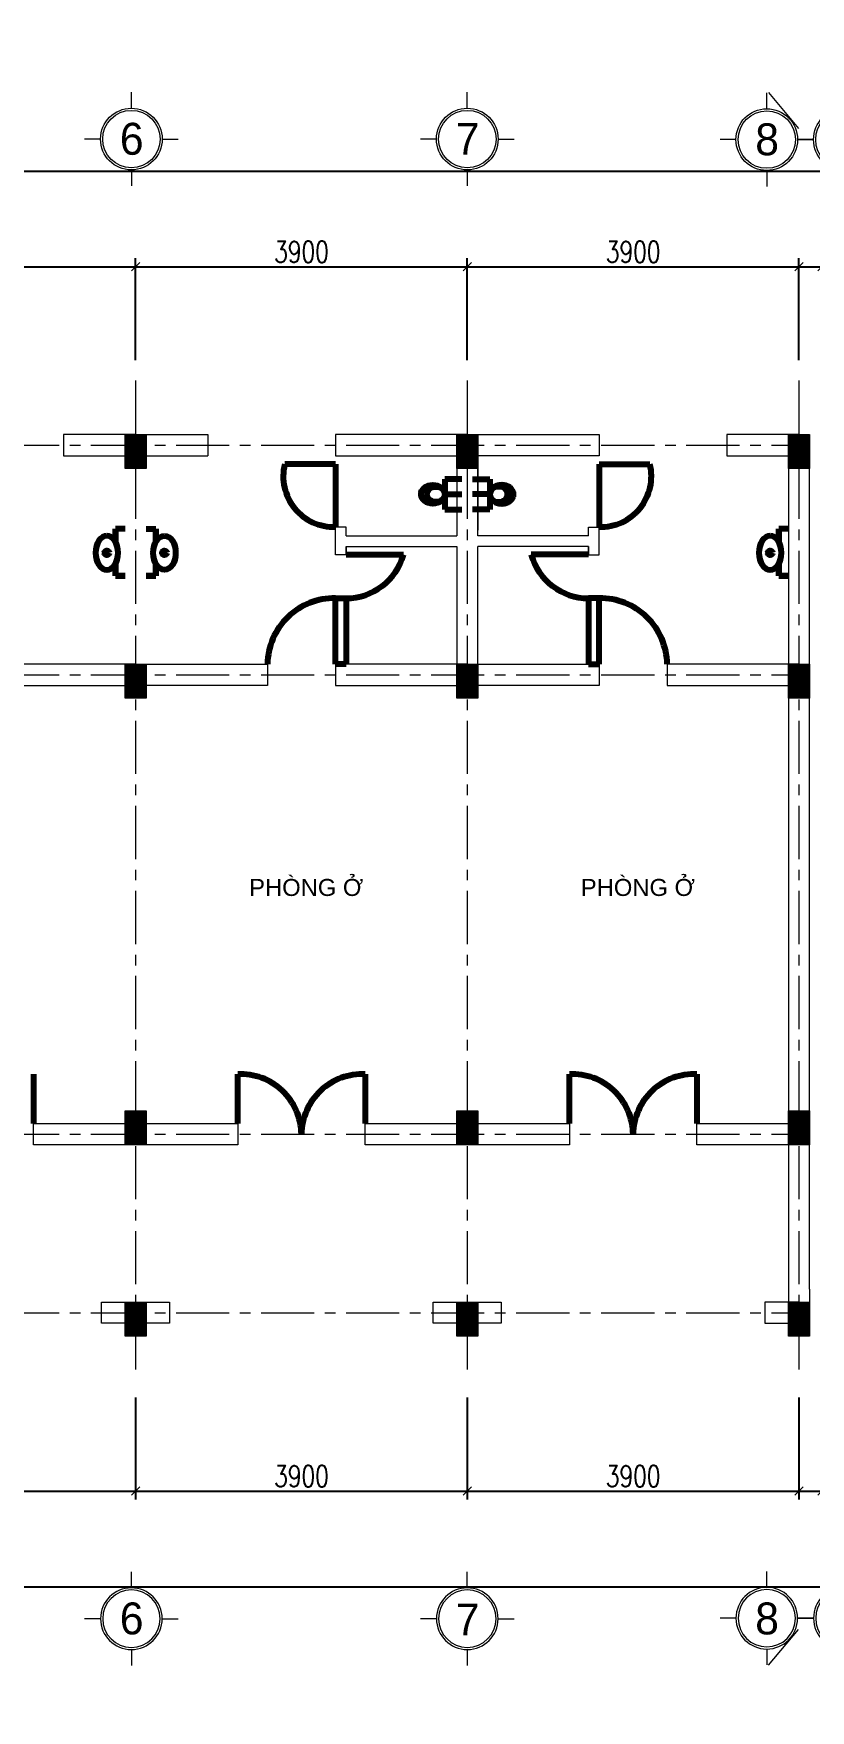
# Model space of a CAD drawing. Header units: millimetres. Extents: x 0 to 8478784, y 0 to 684185.
# Drawn here: x 4037901 to 4047037, y 247033 to 266749 of the extents above; entities that cross this region are included whole.
import ezdxf
from ezdxf.enums import TextEntityAlignment as Align

# ---------------------------------------------------------------- set-up
doc = ezdxf.new("R2010")
doc.units = ezdxf.units.MM
doc.header["$LTSCALE"] = 5000
doc.header["$MEASUREMENT"] = 0
doc.header["$PDMODE"] = 1
doc.header["$PDSIZE"] = -2
doc.linetypes.add('CENTER', pattern=[2, 1.25, -0.25, 0.25, -0.25])
doc.linetypes.add('HIDDEN', pattern=[0.375, 0.25, -0.125])
for name, color, linetype, lineweight in [('00-XM.Dim', 8, 'Continuous', 15), ('00-XMT.Axes', 22, 'CENTER', 15), ('00-XMT.Text', 4, 'Continuous', 20), ('02-XMT.Beams', 94, 'Continuous', 25), ('net thay', 7, 'Continuous', 15), ('WALL', 7, 'Continuous', 40)]:
    doc.layers.add(name, color=color, linetype=linetype, lineweight=lineweight)
doc.styles.add('S1', font='VHARIAL.TTF', dxfattribs={"height": 200})
doc.styles.add('VnAvantH', font='VHAVAN.TTF')
doc.styles.add('vnsimli 0.7', font='vnsimli.shx', dxfattribs={"width": 0.75})
doc.dimstyles.new('XMT 1-1-100', dxfattribs={"dimscale": 100, "dimtxt": 2.5, "dimasz": 1, "dimexe": 1, "dimexo": 0, "dimgap": 0.5, "dimtad": 1, "dimdec": 0, "dimzin": 0, "dimdsep": 46, "dimtxsty": 'vnsimli 0.7', "dimblk": 'ARCHTICK', "dimcen": 1.5, "dimdle": 1, "dimclrd": 8, "dimclre": 8, "dimclrt": 116, "dimadec": 0, "dimazin": 0, "dimtfac": 1, "dimtdec": 0, "dimtofl": 0, "dimtmove": 0, "dimatfit": 3, "dimfxl": 0.18, "dimtolj": 1, "dimtzin": 0, "dimarcsym": 0})

# ---------------------------------------------------------------- blocks, each defined once
blk = doc.blocks.new('_ArchTick')
at = {"color": 0, "linetype": 'ByBlock', "const_width": 0.15}
blk.add_lwpolyline([(-0.5, -0.5), (0.5, 0.5)], dxfattribs=at)
blk = doc.blocks.new('*D89')
at = {"layer": '00-XM.Dim', "color": 8, "linetype": 'Continuous', "lineweight": -2, "transparency": 16777216}
for p, q in [((4018702, 251492), (4018702, 248387)), ((4075372, 250224), (4075372, 248387)), ((4018602, 248487), (4075472, 248487))]:
    blk.add_line(p, q, dxfattribs=at)
at = {"layer": 'Defpoints', "color": 0, "linetype": 'Continuous', "lineweight": 100, "transparency": 16777216}
for p in [(4018702, 251492), (4075372, 250224), (4075372, 248487)]:
    blk.add_point(p, dxfattribs=at)
at = {"layer": '00-XM.Dim', "color": 8, "linetype": 'Continuous', "lineweight": -2, "transparency": 16777216, "xscale": 100, "yscale": 100, "zscale": 100, "rotation": 180}
blk.add_blockref('_ArchTick', (4018702, 248487), dxfattribs=at)
at = {"layer": '00-XM.Dim', "color": 8, "linetype": 'Continuous', "lineweight": -2, "transparency": 16777216, "xscale": 100, "yscale": 100, "zscale": 100}
blk.add_blockref('_ArchTick', (4075372, 248487), dxfattribs=at)
at = {"layer": '00-XM.Dim', "color": 116, "linetype": 'Continuous', "lineweight": 15, "transparency": 16777216, "insert": (4049073, 248662), "char_height": 250, "attachment_point": 5, "style": 'vnsimli 0.7'}
blk.add_mtext('\\A1;56670', dxfattribs=at)
blk = doc.blocks.new('*D78')
at = {"layer": '00-XM.Dim', "color": 8, "linetype": 'Continuous', "lineweight": -2, "transparency": 16777216}
for p, q in [((4035202, 250713), (4035202, 249512)), ((4039102, 250713), (4039102, 249512)), ((4035102, 249612), (4039202, 249612))]:
    blk.add_line(p, q, dxfattribs=at)
at = {"layer": 'Defpoints', "color": 0, "linetype": 'Continuous', "lineweight": 100, "transparency": 16777216}
for p in [(4035202, 250713), (4039102, 250713), (4039102, 249612)]:
    blk.add_point(p, dxfattribs=at)
at = {"layer": '00-XM.Dim', "color": 8, "linetype": 'Continuous', "lineweight": -2, "transparency": 16777216, "xscale": 100, "yscale": 100, "zscale": 100, "rotation": 180}
blk.add_blockref('_ArchTick', (4035202, 249612), dxfattribs=at)
at = {"layer": '00-XM.Dim', "color": 8, "linetype": 'Continuous', "lineweight": -2, "transparency": 16777216, "xscale": 100, "yscale": 100, "zscale": 100}
blk.add_blockref('_ArchTick', (4039102, 249612), dxfattribs=at)
at = {"layer": '00-XM.Dim', "color": 116, "linetype": 'Continuous', "lineweight": 15, "transparency": 16777216, "insert": (4037152, 249787), "char_height": 250, "attachment_point": 5, "style": 'vnsimli 0.7'}
blk.add_mtext('\\A1;3900', dxfattribs=at)
blk = doc.blocks.new('*D79')
at = {"layer": '00-XM.Dim', "color": 8, "linetype": 'Continuous', "lineweight": -2, "transparency": 16777216}
for p, q in [((4039102, 250713), (4039102, 249512)), ((4043002, 250713), (4043002, 249512)), ((4039002, 249612), (4043102, 249612))]:
    blk.add_line(p, q, dxfattribs=at)
at = {"layer": 'Defpoints', "color": 0, "linetype": 'Continuous', "lineweight": 100, "transparency": 16777216}
for p in [(4039102, 250713), (4043002, 250713), (4043002, 249612)]:
    blk.add_point(p, dxfattribs=at)
at = {"layer": '00-XM.Dim', "color": 8, "linetype": 'Continuous', "lineweight": -2, "transparency": 16777216, "xscale": 100, "yscale": 100, "zscale": 100, "rotation": 180}
blk.add_blockref('_ArchTick', (4039102, 249612), dxfattribs=at)
at = {"layer": '00-XM.Dim', "color": 8, "linetype": 'Continuous', "lineweight": -2, "transparency": 16777216, "xscale": 100, "yscale": 100, "zscale": 100}
blk.add_blockref('_ArchTick', (4043002, 249612), dxfattribs=at)
at = {"layer": '00-XM.Dim', "color": 116, "linetype": 'Continuous', "lineweight": 15, "transparency": 16777216, "insert": (4041052, 249787), "char_height": 250, "attachment_point": 5, "style": 'vnsimli 0.7'}
blk.add_mtext('\\A1;3900', dxfattribs=at)
blk = doc.blocks.new('*D80')
at = {"layer": '00-XM.Dim', "color": 8, "linetype": 'Continuous', "lineweight": -2, "transparency": 16777216}
for p, q in [((4043002, 250713), (4043002, 249512)), ((4046902, 250713), (4046902, 249512)), ((4042902, 249612), (4047002, 249612))]:
    blk.add_line(p, q, dxfattribs=at)
at = {"layer": 'Defpoints', "color": 0, "linetype": 'Continuous', "lineweight": 100, "transparency": 16777216}
for p in [(4043002, 250713), (4046902, 250713), (4046902, 249612)]:
    blk.add_point(p, dxfattribs=at)
at = {"layer": '00-XM.Dim', "color": 8, "linetype": 'Continuous', "lineweight": -2, "transparency": 16777216, "xscale": 100, "yscale": 100, "zscale": 100, "rotation": 180}
blk.add_blockref('_ArchTick', (4043002, 249612), dxfattribs=at)
at = {"layer": '00-XM.Dim', "color": 8, "linetype": 'Continuous', "lineweight": -2, "transparency": 16777216, "xscale": 100, "yscale": 100, "zscale": 100}
blk.add_blockref('_ArchTick', (4046902, 249612), dxfattribs=at)
at = {"layer": '00-XM.Dim', "color": 116, "linetype": 'Continuous', "lineweight": 15, "transparency": 16777216, "insert": (4044952, 249787), "char_height": 250, "attachment_point": 5, "style": 'vnsimli 0.7'}
blk.add_mtext('\\A1;3900', dxfattribs=at)
blk = doc.blocks.new('*D81')
at = {"layer": '00-XM.Dim', "color": 8, "linetype": 'Continuous', "lineweight": -2, "transparency": 16777216}
for p, q in [((4046902, 250713), (4046902, 249512)), ((4047172, 250713), (4047172, 249512)), ((4046802, 249612), (4047172, 249612)), ((4047172, 249612), (4047854, 249612))]:
    blk.add_line(p, q, dxfattribs=at)
at = {"layer": 'Defpoints', "color": 0, "linetype": 'Continuous', "lineweight": 100, "transparency": 16777216}
for p in [(4046902, 250713), (4047172, 250713), (4047172, 249612)]:
    blk.add_point(p, dxfattribs=at)
at = {"layer": '00-XM.Dim', "color": 8, "linetype": 'Continuous', "lineweight": -2, "transparency": 16777216, "xscale": 100, "yscale": 100, "zscale": 100, "rotation": 180}
blk.add_blockref('_ArchTick', (4046902, 249612), dxfattribs=at)
at = {"layer": '00-XM.Dim', "color": 8, "linetype": 'Continuous', "lineweight": -2, "transparency": 16777216, "xscale": 100, "yscale": 100, "zscale": 100}
blk.add_blockref('_ArchTick', (4047172, 249612), dxfattribs=at)
at = {"layer": '00-XM.Dim', "color": 116, "linetype": 'Continuous', "lineweight": 15, "transparency": 16777216, "insert": (4047563, 249787), "char_height": 250, "attachment_point": 5, "style": 'vnsimli 0.7'}
blk.add_mtext('\\A1;270', dxfattribs=at)
blk = doc.blocks.new('*D105')
at = {"layer": '00-XM.Dim', "color": 8, "linetype": 'Continuous', "lineweight": -2, "transparency": 16777216}
for p, q in [((4018702, 262128), (4018702, 265233)), ((4075372, 263396), (4075372, 265233)), ((4018602, 265133), (4075472, 265133))]:
    blk.add_line(p, q, dxfattribs=at)
at = {"layer": 'Defpoints', "color": 0, "linetype": 'Continuous', "lineweight": 100, "transparency": 16777216}
for p in [(4075372, 265133), (4075372, 263396), (4018702, 262128)]:
    blk.add_point(p, dxfattribs=at)
at = {"layer": '00-XM.Dim', "color": 8, "linetype": 'Continuous', "lineweight": -2, "transparency": 16777216, "xscale": 100, "yscale": 100, "zscale": 100, "rotation": 180}
blk.add_blockref('_ArchTick', (4018702, 265133), dxfattribs=at)
at = {"layer": '00-XM.Dim', "color": 8, "linetype": 'Continuous', "lineweight": -2, "transparency": 16777216, "xscale": 100, "yscale": 100, "zscale": 100}
blk.add_blockref('_ArchTick', (4075372, 265133), dxfattribs=at)
at = {"layer": '00-XM.Dim', "color": 116, "linetype": 'Continuous', "lineweight": 15, "transparency": 16777216, "insert": (4049073, 265308), "char_height": 250, "attachment_point": 5, "style": 'vnsimli 0.7'}
blk.add_mtext('\\A1;56670', dxfattribs=at)
blk = doc.blocks.new('*D94')
at = {"layer": '00-XM.Dim', "color": 8, "linetype": 'Continuous', "lineweight": -2, "transparency": 16777216}
for p, q in [((4035102, 264008), (4039202, 264008)), ((4035202, 262907), (4035202, 264108)), ((4039102, 262907), (4039102, 264108))]:
    blk.add_line(p, q, dxfattribs=at)
at = {"layer": 'Defpoints', "color": 0, "linetype": 'Continuous', "lineweight": 100, "transparency": 16777216}
for p in [(4039102, 264008), (4035202, 262907), (4039102, 262907)]:
    blk.add_point(p, dxfattribs=at)
at = {"layer": '00-XM.Dim', "color": 8, "linetype": 'Continuous', "lineweight": -2, "transparency": 16777216, "xscale": 100, "yscale": 100, "zscale": 100, "rotation": 180}
blk.add_blockref('_ArchTick', (4035202, 264008), dxfattribs=at)
at = {"layer": '00-XM.Dim', "color": 8, "linetype": 'Continuous', "lineweight": -2, "transparency": 16777216, "xscale": 100, "yscale": 100, "zscale": 100}
blk.add_blockref('_ArchTick', (4039102, 264008), dxfattribs=at)
at = {"layer": '00-XM.Dim', "color": 116, "linetype": 'Continuous', "lineweight": 15, "transparency": 16777216, "insert": (4037152, 264183), "char_height": 250, "attachment_point": 5, "style": 'vnsimli 0.7'}
blk.add_mtext('\\A1;3900', dxfattribs=at)
blk = doc.blocks.new('*D95')
at = {"layer": '00-XM.Dim', "color": 8, "linetype": 'Continuous', "lineweight": -2, "transparency": 16777216}
for p, q in [((4039002, 264008), (4043102, 264008)), ((4039102, 262907), (4039102, 264108)), ((4043002, 262907), (4043002, 264108))]:
    blk.add_line(p, q, dxfattribs=at)
at = {"layer": 'Defpoints', "color": 0, "linetype": 'Continuous', "lineweight": 100, "transparency": 16777216}
for p in [(4043002, 264008), (4039102, 262907), (4043002, 262907)]:
    blk.add_point(p, dxfattribs=at)
at = {"layer": '00-XM.Dim', "color": 8, "linetype": 'Continuous', "lineweight": -2, "transparency": 16777216, "xscale": 100, "yscale": 100, "zscale": 100, "rotation": 180}
blk.add_blockref('_ArchTick', (4039102, 264008), dxfattribs=at)
at = {"layer": '00-XM.Dim', "color": 8, "linetype": 'Continuous', "lineweight": -2, "transparency": 16777216, "xscale": 100, "yscale": 100, "zscale": 100}
blk.add_blockref('_ArchTick', (4043002, 264008), dxfattribs=at)
at = {"layer": '00-XM.Dim', "color": 116, "linetype": 'Continuous', "lineweight": 15, "transparency": 16777216, "insert": (4041052, 264183), "char_height": 250, "attachment_point": 5, "style": 'vnsimli 0.7'}
blk.add_mtext('\\A1;3900', dxfattribs=at)
blk = doc.blocks.new('*D96')
at = {"layer": '00-XM.Dim', "color": 8, "linetype": 'Continuous', "lineweight": -2, "transparency": 16777216}
for p, q in [((4042902, 264008), (4047002, 264008)), ((4043002, 262907), (4043002, 264108)), ((4046902, 262907), (4046902, 264108))]:
    blk.add_line(p, q, dxfattribs=at)
at = {"layer": 'Defpoints', "color": 0, "linetype": 'Continuous', "lineweight": 100, "transparency": 16777216}
for p in [(4046902, 264008), (4043002, 262907), (4046902, 262907)]:
    blk.add_point(p, dxfattribs=at)
at = {"layer": '00-XM.Dim', "color": 8, "linetype": 'Continuous', "lineweight": -2, "transparency": 16777216, "xscale": 100, "yscale": 100, "zscale": 100, "rotation": 180}
blk.add_blockref('_ArchTick', (4043002, 264008), dxfattribs=at)
at = {"layer": '00-XM.Dim', "color": 8, "linetype": 'Continuous', "lineweight": -2, "transparency": 16777216, "xscale": 100, "yscale": 100, "zscale": 100}
blk.add_blockref('_ArchTick', (4046902, 264008), dxfattribs=at)
at = {"layer": '00-XM.Dim', "color": 116, "linetype": 'Continuous', "lineweight": 15, "transparency": 16777216, "insert": (4044952, 264183), "char_height": 250, "attachment_point": 5, "style": 'vnsimli 0.7'}
blk.add_mtext('\\A1;3900', dxfattribs=at)
blk = doc.blocks.new('*D97')
at = {"layer": '00-XM.Dim', "color": 8, "linetype": 'Continuous', "lineweight": -2, "transparency": 16777216}
for p, q in [((4046802, 264008), (4047172, 264008)), ((4046902, 262907), (4046902, 264108)), ((4047172, 262907), (4047172, 264108)), ((4047172, 264008), (4047854, 264008))]:
    blk.add_line(p, q, dxfattribs=at)
at = {"layer": 'Defpoints', "color": 0, "linetype": 'Continuous', "lineweight": 100, "transparency": 16777216}
for p in [(4047172, 264008), (4046902, 262907), (4047172, 262907)]:
    blk.add_point(p, dxfattribs=at)
at = {"layer": '00-XM.Dim', "color": 8, "linetype": 'Continuous', "lineweight": -2, "transparency": 16777216, "xscale": 100, "yscale": 100, "zscale": 100, "rotation": 180}
blk.add_blockref('_ArchTick', (4046902, 264008), dxfattribs=at)
at = {"layer": '00-XM.Dim', "color": 8, "linetype": 'Continuous', "lineweight": -2, "transparency": 16777216, "xscale": 100, "yscale": 100, "zscale": 100}
blk.add_blockref('_ArchTick', (4047172, 264008), dxfattribs=at)
at = {"layer": '00-XM.Dim', "color": 116, "linetype": 'Continuous', "lineweight": 15, "transparency": 16777216, "insert": (4047563, 264183), "char_height": 250, "attachment_point": 5, "style": 'vnsimli 0.7'}
blk.add_mtext('\\A1;270', dxfattribs=at)
blk = doc.blocks.new('00-XMT-Axis symbol')
at = {"layer": '00-XMT.Axes', "linetype": 'Continuous'}
for p, q in [((0, 2.9), (0, 4.4)), ((-2.9, 0), (-4.4, 0)), ((2.9, 0), (4.4, 0)), ((0, -2.9), (0, -4.4))]:
    blk.add_line(p, q, dxfattribs=at)
blk.add_circle((0, 0), 2.9, dxfattribs=at)
at = {"layer": '00-XMT.Axes', "color": 7, "linetype": 'Continuous'}
blk.add_circle((0, 0), 2.7, dxfattribs=at)
at = {"layer": '00-XMT.Text', "color": 7, "style": 'VnAvantH'}
blk.add_attdef('00', text='', height=3, dxfattribs=at).set_placement((0.03, -1.47), align=Align.CENTER)

msp = doc.modelspace()

# ---------------------------------------------------------------- hatches: boundary and pattern name
at = {"layer": '02-XMT.Beams', "linetype": 'ByBlock', "lineweight": 15}
h = msp.add_hatch(dxfattribs=at)
h.set_pattern_fill('ANSI31', color=256, scale=100, style=0)
h.set_pattern_definition([(45, (2158420.061, -103595.351), (-8.838834765, 8.838834765), [])])
h.paths.add_polyline_path([(4038977.1, 261634.9), (4038977.1, 262034.9), (4039227.1, 262034.9), (4039227.1, 261634.9)])
h = msp.add_hatch(dxfattribs=at)
h.set_pattern_fill('ANSI31', color=256, scale=100, style=0)
h.set_pattern_definition([(45, (2162320.061, -103595.351), (-8.838834765, 8.838834765), [])])
h.paths.add_polyline_path([(4042877.1, 261634.9), (4042877.1, 262034.9), (4043127.1, 262034.9), (4043127.1, 261634.9)])
h = msp.add_hatch(dxfattribs=at)
h.set_pattern_fill('ANSI31', color=256, scale=100, style=0)
h.set_pattern_definition([(45, (2166220.061, -103595.351), (-8.838834765, 8.838834765), [])])
h.paths.add_polyline_path([(4046777.1, 261634.9), (4046777.1, 262034.9), (4047027.1, 262034.9), (4047027.1, 261634.9)])
h = msp.add_hatch(dxfattribs=at)
h.set_pattern_fill('ANSI31', color=256, scale=100, style=0)
h.set_pattern_definition([(45, (2158420.061, -106295.351), (-8.838834765, 8.838834765), [])])
h.paths.add_polyline_path([(4038977.1, 258934.9), (4038977.1, 259334.9), (4039227.1, 259334.9), (4039227.1, 258934.9)])
h = msp.add_hatch(dxfattribs=at)
h.set_pattern_fill('ANSI31', color=256, scale=100, style=0)
h.set_pattern_definition([(45, (2162320.061, -106295.351), (-8.838834765, 8.838834765), [])])
h.paths.add_polyline_path([(4042877.1, 258934.9), (4042877.1, 259334.9), (4043127.1, 259334.9), (4043127.1, 258934.9)])
h = msp.add_hatch(dxfattribs=at)
h.set_pattern_fill('ANSI31', color=256, scale=100, style=0)
h.set_pattern_definition([(45, (2166220.061, -106295.351), (-8.838834765, 8.838834765), [])])
h.paths.add_polyline_path([(4046777.1, 258934.9), (4046777.1, 259334.9), (4047027.1, 259334.9), (4047027.1, 258934.9)])
h = msp.add_hatch(dxfattribs=at)
h.set_pattern_fill('ANSI31', color=256, scale=100, style=0)
h.set_pattern_definition([(45, (2158420.061, -111545.351), (-8.838834765, 8.838834765), [])])
h.paths.add_polyline_path([(4038977.1, 253684.9), (4038977.1, 254084.9), (4039227.1, 254084.9), (4039227.1, 253684.9)])
h = msp.add_hatch(dxfattribs=at)
h.set_pattern_fill('ANSI31', color=256, scale=100, style=0)
h.set_pattern_definition([(45, (2162320.061, -111545.351), (-8.838834765, 8.838834765), [])])
h.paths.add_polyline_path([(4042877.1, 253684.9), (4042877.1, 254084.9), (4043127.1, 254084.9), (4043127.1, 253684.9)])
h = msp.add_hatch(dxfattribs=at)
h.set_pattern_fill('ANSI31', color=256, scale=100, style=0)
h.set_pattern_definition([(45, (2166220.061, -111545.351), (-8.838834765, 8.838834765), [])])
h.paths.add_polyline_path([(4046777.1, 253684.9), (4046777.1, 254084.9), (4047027.1, 254084.9), (4047027.1, 253684.9)])
h = msp.add_hatch(dxfattribs=at)
h.set_pattern_fill('ANSI31', color=256, scale=100, style=0)
h.set_pattern_definition([(45, (2158420.061, -113795.351), (-8.838834765, 8.838834765), [])])
h.paths.add_polyline_path([(4038977.1, 251434.9), (4038977.1, 251834.9), (4039227.1, 251834.9), (4039227.1, 251434.9)])
h = msp.add_hatch(dxfattribs=at)
h.set_pattern_fill('ANSI31', color=256, scale=100, style=0)
h.set_pattern_definition([(45, (2162320.061, -113795.351), (-8.838834765, 8.838834765), [])])
h.paths.add_polyline_path([(4042877.1, 251434.9), (4042877.1, 251834.9), (4043127.1, 251834.9), (4043127.1, 251434.9)])
h = msp.add_hatch(dxfattribs=at)
h.set_pattern_fill('ANSI31', color=256, scale=100, style=0)
h.set_pattern_definition([(45, (2166220.061, -113795.351), (-8.838834765, 8.838834765), [])])
h.paths.add_polyline_path([(4046777.1, 251434.9), (4046777.1, 251834.9), (4047027.1, 251834.9), (4047027.1, 251434.9)])

# ---------------------------------------------------------------- linework, layer by layer
at = {"layer": '00-XMT.Axes', "color": 8, "linetype": 'CENTER', "lineweight": 15, "ltscale": 0.1}
for p, q in [((4039102.1, 262668.5), (4039102.1, 250924.8)), ((4043002.1, 262668.5), (4043002.1, 250924.8)), ((4046902.1, 262668.5), (4046902.1, 250924.8)), ((4018577.1, 261909.9), (4047027.1, 261909.9)), ((4018577.1, 259209.9), (4047027.1, 259209.9)), ((4018577.1, 253809.9), (4047027.1, 253809.9)), ((4018577.1, 251709.9), (4047027.1, 251709.9))]:
    msp.add_line(p, q, dxfattribs=at)
at = {"layer": '02-XMT.Beams', "linetype": 'ByBlock', "lineweight": 15}
for p, q in [((4039102.1, 262034.9), (4038252.1, 262034.9)), ((4038252.1, 262034.9), (4038252.1, 261784.9)), ((4038977.1, 262034.9), (4039227.1, 262034.9)), ((4038977.1, 261634.9), (4038977.1, 262034.9)), ((4039102.1, 262034.9), (4039952.1, 262034.9)), ((4039227.1, 262034.9), (4039227.1, 261634.9)), ((4039952.1, 262034.9), (4039952.1, 261784.9)), ((4043002.1, 262034.9), (4041452.1, 262034.9)), ((4041452.1, 262034.9), (4041452.1, 261784.9)), ((4042877.1, 262034.9), (4043127.1, 262034.9)), ((4042877.1, 261634.9), (4042877.1, 262034.9)), ((4043002.1, 262034.9), (4044552.1, 262034.9)), ((4043127.1, 262034.9), (4043127.1, 261634.9)), ((4044552.1, 262034.9), (4044552.1, 261784.9)), ((4046902.1, 262034.9), (4046052.1, 262034.9)), ((4046052.1, 262034.9), (4046052.1, 261784.9)), ((4046777.1, 262034.9), (4047027.1, 262034.9)), ((4046777.1, 261634.9), (4046777.1, 262034.9)), ((4046902.1, 262034.9), (4047027.1, 262034.9)), ((4046902.1, 262034.9), (4047027.1, 262034.9)), ((4047027.1, 262034.9), (4047027.1, 261634.9)), ((4043127.1, 261909.9), (4043127.1, 260909.9)), ((4038252.1, 261784.9), (4038977.1, 261784.9)), ((4039227.1, 261784.9), (4039952.1, 261784.9)), ((4041452.1, 261784.9), (4042877.1, 261784.9)), ((4044552.1, 261784.9), (4043127.1, 261784.9)), ((4046052.1, 261784.9), (4046777.1, 261784.9)), ((4039227.1, 261634.9), (4038977.1, 261634.9)), ((4042877.1, 261634.9), (4042877.1, 260844.5)), ((4042877.1, 261634.9), (4042877.1, 260844.5)), ((4043127.1, 261634.9), (4042877.1, 261634.9)), ((4043127.1, 260844.5), (4043127.1, 261634.9)), ((4043127.1, 260844.5), (4043127.1, 261634.9)), ((4046777.1, 261634.9), (4046777.1, 251984.9)), ((4047027.1, 261634.9), (4046777.1, 261634.9)), ((4047027.1, 251984.9), (4047027.1, 261634.9)), ((4041452.1, 260619.9), (4041452.1, 260944.5)), ((4041452.1, 260619.9), (4041452.1, 260944.5)), ((4041577.1, 260944.5), (4041452.1, 260944.5)), ((4041577.1, 260844.5), (4041577.1, 260944.5)), ((4041577.1, 260844.5), (4041577.1, 260944.5)), ((4044427.1, 260844.5), (4044427.1, 260944.5)), ((4044427.1, 260844.5), (4044427.1, 260944.5)), ((4044427.1, 260944.5), (4044552.1, 260944.5)), ((4044552.1, 260619.9), (4044552.1, 260944.5)), ((4044552.1, 260619.9), (4044552.1, 260944.5)), ((4041577.1, 260844.5), (4042877.1, 260844.5)), ((4041577.1, 260719.9), (4042877.1, 260719.9)), ((4041577.1, 260619.9), (4041577.1, 260719.9)), ((4041577.1, 260719.9), (4041577.1, 260619.9)), ((4042877.1, 260719.9), (4042877.1, 259334.9)), ((4042877.1, 260719.9), (4042877.1, 259084.9)), ((4044427.1, 260844.5), (4043127.1, 260844.5)), ((4043127.1, 259334.9), (4043127.1, 260719.9)), ((4044427.1, 260719.9), (4043127.1, 260719.9)), ((4044427.1, 260619.9), (4044427.1, 260719.9)), ((4044427.1, 260719.9), (4044427.1, 260619.9)), ((4041577.1, 260619.9), (4041452.1, 260619.9)), ((4044427.1, 260619.9), (4044552.1, 260619.9)), ((4039102.1, 259334.9), (4037552.1, 259334.9)), ((4038977.1, 259334.9), (4039227.1, 259334.9)), ((4038977.1, 258934.9), (4038977.1, 259334.9)), ((4039102.1, 259334.9), (4040652.1, 259334.9)), ((4039227.1, 259334.9), (4039227.1, 259084.9)), ((4039227.1, 259334.9), (4039227.1, 258934.9)), ((4040652.1, 259334.9), (4040652.1, 259084.9)), ((4043002.1, 259334.9), (4041452.1, 259334.9)), ((4041452.1, 259334.9), (4041452.1, 259084.9)), ((4042877.1, 259334.9), (4043127.1, 259334.9)), ((4042877.1, 259334.9), (4043127.1, 259334.9)), ((4042877.1, 258934.9), (4042877.1, 259334.9)), ((4043002.1, 259334.9), (4044552.1, 259334.9)), ((4043127.1, 259334.9), (4043127.1, 258934.9)), ((4044552.1, 259334.9), (4044552.1, 259084.9)), ((4046902.1, 259334.9), (4045352.1, 259334.9)), ((4045352.1, 259334.9), (4045352.1, 259084.9)), ((4046777.1, 259334.9), (4046777.1, 259084.9)), ((4046777.1, 259334.9), (4047027.1, 259334.9)), ((4046777.1, 258934.9), (4046777.1, 259334.9)), ((4046902.1, 259334.9), (4047027.1, 259334.9)), ((4047027.1, 259334.9), (4047027.1, 258934.9)), ((4037552.1, 259084.9), (4038977.1, 259084.9)), ((4040652.1, 259084.9), (4039227.1, 259084.9)), ((4041452.1, 259084.9), (4042877.1, 259084.9)), ((4044552.1, 259084.9), (4043127.1, 259084.9)), ((4045352.1, 259084.9), (4046777.1, 259084.9)), ((4039227.1, 258934.9), (4038977.1, 258934.9)), ((4043127.1, 258934.9), (4042877.1, 258934.9)), ((4047027.1, 258934.9), (4046777.1, 258934.9)), ((4038977.1, 254084.9), (4039227.1, 254084.9)), ((4038977.1, 253684.9), (4038977.1, 254084.9)), ((4039227.1, 254084.9), (4039227.1, 253684.9)), ((4042877.1, 254084.9), (4043127.1, 254084.9)), ((4042877.1, 253684.9), (4042877.1, 254084.9)), ((4043127.1, 254084.9), (4043127.1, 253684.9)), ((4046777.1, 254084.9), (4047027.1, 254084.9)), ((4046777.1, 253684.9), (4046777.1, 254084.9)), ((4046902.1, 254084.9), (4047027.1, 254084.9)), ((4047027.1, 254084.9), (4047027.1, 253684.9)), ((4037902.1, 253684.9), (4037902.1, 253934.9)), ((4037902.1, 253934.9), (4038977.1, 253934.9)), ((4039227.1, 253934.9), (4040302.1, 253934.9)), ((4040302.1, 253934.9), (4040302.1, 253684.9)), ((4041802.1, 253684.9), (4041802.1, 253934.9)), ((4041802.1, 253934.9), (4042877.1, 253934.9)), ((4043127.1, 253934.9), (4044202.1, 253934.9)), ((4044202.1, 253934.9), (4044202.1, 253684.9)), ((4045702.1, 253684.9), (4045702.1, 253934.9)), ((4045702.1, 253934.9), (4046777.1, 253934.9)), ((4039102.1, 253684.9), (4037902.1, 253684.9)), ((4039227.1, 253684.9), (4038977.1, 253684.9)), ((4040302.1, 253684.9), (4039102.1, 253684.9)), ((4043002.1, 253684.9), (4041802.1, 253684.9)), ((4043127.1, 253684.9), (4042877.1, 253684.9)), ((4044202.1, 253684.9), (4043002.1, 253684.9)), ((4046902.1, 253684.9), (4045702.1, 253684.9)), ((4047027.1, 253684.9), (4046777.1, 253684.9)), ((4046777.1, 251984.9), (4046777.1, 251834.9)), ((4047027.1, 251984.9), (4047027.1, 251834.9)), ((4038702.1, 251584.9), (4038702.1, 251834.9)), ((4038702.1, 251834.9), (4039102.1, 251834.9)), ((4038977.1, 251834.9), (4039227.1, 251834.9)), ((4038977.1, 251834.9), (4039227.1, 251834.9)), ((4038977.1, 251434.9), (4038977.1, 251834.9)), ((4039102.1, 251834.9), (4039502.1, 251834.9)), ((4039227.1, 251834.9), (4039227.1, 251434.9)), ((4039502.1, 251834.9), (4039502.1, 251584.9)), ((4042602.1, 251584.9), (4042602.1, 251834.9)), ((4042602.1, 251834.9), (4043002.1, 251834.9)), ((4042877.1, 251834.9), (4043127.1, 251834.9)), ((4042877.1, 251834.9), (4043127.1, 251834.9)), ((4042877.1, 251434.9), (4042877.1, 251834.9)), ((4043002.1, 251834.9), (4043402.1, 251834.9)), ((4043127.1, 251834.9), (4043127.1, 251434.9)), ((4043402.1, 251834.9), (4043402.1, 251584.9)), ((4046902.1, 251834.9), (4046502.1, 251834.9)), ((4046502.1, 251834.9), (4046502.1, 251584.9)), ((4046777.1, 251834.9), (4047027.1, 251834.9)), ((4046777.1, 251834.9), (4047027.1, 251834.9)), ((4046777.1, 251434.9), (4046777.1, 251834.9)), ((4046902.1, 251834.9), (4047027.1, 251834.9)), ((4047027.1, 251834.9), (4047027.1, 251434.9)), ((4039102.1, 251584.9), (4038702.1, 251584.9)), ((4039102.1, 251584.9), (4039227.1, 251584.9)), ((4039502.1, 251584.9), (4039227.1, 251584.9)), ((4043002.1, 251584.9), (4042602.1, 251584.9)), ((4043002.1, 251584.9), (4043127.1, 251584.9)), ((4043402.1, 251584.9), (4043127.1, 251584.9)), ((4046502.1, 251584.9), (4046777.1, 251584.9)), ((4039227.1, 251434.9), (4038977.1, 251434.9)), ((4039227.1, 251434.9), (4038977.1, 251434.9)), ((4039227.1, 251434.9), (4038977.1, 251434.9)), ((4039227.1, 251434.9), (4038977.1, 251434.9)), ((4043127.1, 251434.9), (4042877.1, 251434.9)), ((4043127.1, 251434.9), (4042877.1, 251434.9)), ((4043127.1, 251434.9), (4042877.1, 251434.9)), ((4043127.1, 251434.9), (4042877.1, 251434.9)), ((4047027.1, 251434.9), (4046777.1, 251434.9)), ((4047027.1, 251434.9), (4046777.1, 251434.9))]:
    msp.add_line(p, q, dxfattribs=at)
at = {"layer": '02-XMT.Beams', "lineweight": 100}
for p, q in [((4041451.6, 261684.9), (4040854.5, 261684.9)), ((4041451.6, 261684.9), (4041452.5, 260947.4)), ((4044552.5, 261684.9), (4044551.6, 260947.4)), ((4044552.5, 261684.9), (4045149.7, 261684.9)), ((4042939.6, 261510), (4042737.5, 261510)), ((4042737.5, 261510), (4042737.5, 261153.5)), ((4043064.6, 261510), (4043266.7, 261510)), ((4043266.7, 261510), (4043266.7, 261153.5)), ((4042737.5, 261331.8), (4042939.6, 261331.8)), ((4043266.7, 261331.8), (4043064.6, 261331.8)), ((4042737.5, 261153.5), (4042939.6, 261153.5)), ((4043266.7, 261153.5), (4043064.6, 261153.5)), ((4038864.7, 260773.1), (4038864.7, 260926.5)), ((4038864.7, 260926.5), (4038864.7, 260773.1)), ((4038977.1, 260926.5), (4038864.7, 260926.5)), ((4039227.1, 260926.5), (4039339.5, 260926.5)), ((4039339.5, 260773.1), (4039339.5, 260926.5)), ((4039339.5, 260926.5), (4039339.5, 260773.1)), ((4046664.7, 260773.1), (4046664.7, 260926.5)), ((4046664.7, 260926.5), (4046664.7, 260773.1)), ((4046777.1, 260926.5), (4046664.7, 260926.5)), ((4038864.7, 260372), (4038864.7, 260514.9)), ((4038864.7, 260514.9), (4038864.7, 260372)), ((4039339.5, 260372), (4039339.5, 260514.9)), ((4039339.5, 260514.9), (4039339.5, 260372)), ((4041577.5, 260622.4), (4042251.5, 260622.4)), ((4044426.6, 260622.4), (4043752.7, 260622.4)), ((4046664.7, 260372), (4046664.7, 260514.9)), ((4046664.7, 260514.9), (4046664.7, 260372)), ((4038977.1, 260372), (4038864.7, 260372)), ((4038864.7, 260372), (4038977.1, 260372)), ((4039227.1, 260372), (4039339.5, 260372)), ((4039339.5, 260372), (4039227.1, 260372)), ((4046777.1, 260372), (4046664.7, 260372)), ((4046664.7, 260372), (4046777.1, 260372)), ((4041452.1, 260109.9), (4041577.1, 260109.9)), ((4041452.1, 259334.9), (4041452.1, 260109.9)), ((4041577.1, 260109.9), (4041577.1, 259334.9)), ((4044552.1, 260109.9), (4044427.1, 260109.9)), ((4044427.1, 260109.9), (4044427.1, 259334.9)), ((4044552.1, 259334.9), (4044552.1, 260109.9)), ((4041577.1, 259334.9), (4041452.1, 259334.9)), ((4044427.1, 259334.9), (4044552.1, 259334.9)), ((4037901.5, 254514.5), (4037901.5, 253934.9)), ((4040302.1, 253934.9), (4040302.1, 254514.5)), ((4041801.5, 254514.5), (4041801.5, 253934.9)), ((4044202.1, 253934.9), (4044202.1, 254514.5)), ((4045701.5, 254514.5), (4045701.5, 253934.9))]:
    msp.add_line(p, q, dxfattribs=at)
for centre in [(4038763.7, 260644), (4039440.5, 260644), (4046563.7, 260644)]:
    msp.add_circle(centre, 27, dxfattribs=at)
for centre, radius, start, end in [((4041435.1, 261544.5), 597.3, 166.3997, 271.67822), ((4044569.1, 261544.5), 597.3, 268.32178, 13.6003), ((4041578.1, 260808.5), 698.6, 269.91342, 344.54972), ((4044426, 260808.5), 698.6, 195.45028, 270.08658), ((4041438.9, 259323.1), 786.9, 89.03847, 179.14277), ((4044565.3, 259323.1), 786.9, 0.85723, 90.96153), ((4040334.9, 253798.5), 716.7, 0.90942, 92.62293), ((4041768.7, 253798.5), 716.7, 87.37707, 179.09058), ((4044234.9, 253798.5), 716.7, 0.90942, 92.62293), ((4045668.7, 253798.5), 716.7, 87.37707, 179.09058)]:
    msp.add_arc(centre, radius, start, end, dxfattribs=at)
for centre, major_axis, ratio in [((4042597.8, 261331.8), (139.8, 0), 0.7925371), ((4042632.8, 261331.8), (104.8, 0), 0.856885), ((4039440.5, 260644), (0, 200.5), 0.6583541)]:
    msp.add_ellipse(centre, major_axis=major_axis, ratio=ratio, dxfattribs=at)
at = {"layer": '02-XMT.Beams', "lineweight": 100, "extrusion": (0, 0, -1)}
for centre, major_axis, ratio in [((4043406.4, 261331.8), (-139.8, 0), 0.7925371), ((4043371.4, 261331.8), (-104.8, 0), 0.856885), ((4038763.7, 260644), (0, 200.5), 0.6583541), ((4046563.7, 260644), (0, 200.5), 0.6583541)]:
    msp.add_ellipse(centre, major_axis=major_axis, ratio=ratio, dxfattribs=at)
at = {"layer": 'net thay', "linetype": 'CENTER', "lineweight": 15}
msp.add_circle((3911642, 421190.5), 262994, dxfattribs=at)
at = {"layer": 'WALL', "linetype": 'HIDDEN', "lineweight": 15}
for p, q in [((4046541.8, 266055), (4046894.7, 265634.3)), ((4046541.8, 247564.8), (4046894.7, 247985.5))]:
    msp.add_line(p, q, dxfattribs=at)

# ---------------------------------------------------------------- block references
at = {"layer": '00-XM.Dim', "linetype": 'CENTER', "lineweight": 15, "xscale": 125, "yscale": 125, "zscale": 125}
for p, values in [((4039052.1, 265508.1), {'00': '6'}), ((4043002.1, 265508.1), {'00': '7'}), ((4046523.5, 265502.2), {'00': '8'}), ((4047436, 265502.2), {'00': '9'})]:
    msp.add_blockref('00-XMT-Axis symbol', p, dxfattribs=at).add_auto_attribs(values)
at = {"layer": '00-XM.Dim', "linetype": 'CENTER', "lineweight": 15}
ref = msp.add_blockref('00-XMT-Axis symbol', (4039052.1, 248111.8), dxfattribs=dict(at, xscale=-125, yscale=125, zscale=125, rotation=180))
ref.add_attrib('00', '6', dxfattribs={"layer": '00-XMT.Text', "color": 7, "height": 375, "style": 'VnAvantH'}).set_placement((4039055.3, 247927.4), align=Align.CENTER)
ref = msp.add_blockref('00-XMT-Axis symbol', (4043002.1, 248111.8), dxfattribs=dict(at, xscale=-125, yscale=125, zscale=125, rotation=180))
ref.add_attrib('00', '7', dxfattribs={"layer": '00-XMT.Text', "color": 7, "height": 375, "style": 'VnAvantH'}).set_placement((4043005.3, 247914.5), align=Align.CENTER)
ref = msp.add_blockref('00-XMT-Axis symbol', (4046523.5, 248117.6), dxfattribs=dict(at, xscale=-125, yscale=125, zscale=125, rotation=180))
ref.add_attrib('00', '8', dxfattribs={"layer": '00-XMT.Text', "color": 7, "height": 375, "style": 'VnAvantH'}).set_placement((4046526.7, 247927.1), align=Align.CENTER)
ref = msp.add_blockref('00-XMT-Axis symbol', (4047436, 248117.6), dxfattribs=dict(at, xscale=-125, yscale=125, zscale=125, rotation=180))
ref.add_attrib('00', '9', dxfattribs={"layer": '00-XMT.Text', "color": 7, "height": 375, "style": 'VnAvantH'}).set_placement((4047439.2, 247920.4), align=Align.CENTER)

# ---------------------------------------------------------------- texts
at = {"layer": '02-XMT.Beams', "lineweight": 100, "char_height": 200, "width": 2054, "attachment_point": 1, "style": 'S1'}
for insert in [(4040437, 256809.5), (4044337, 256809.5)]:
    msp.add_mtext('phßng ë', dxfattribs=dict(at, insert=insert))

# ---------------------------------------------------------------- dimensions: what is measured, and where the dimension line sits
at = {"layer": '00-XM.Dim', "linetype": 'Continuous', "lineweight": 15}
for base, p1, p2, picture, middle in [((4075372.1, 265133.1), (4018702.1, 262128.3), (4075372.1, 263395.9), '*D105', (4049073.3, 265133.1)), ((4075372.1, 248486.8), (4018702.1, 251491.5), (4075372.1, 250223.9), '*D89', (4049073.3, 248486.8))]:
    dim = msp.add_linear_dim(base=base, p1=p1, p2=p2, dimstyle='XMT 1-1-100', dxfattribs=at)
    dim.commit()
    dim.dimension.update_dxf_attribs({"geometry": picture, "text_midpoint": middle, "dimtype": 160})
for base, p1, p2, picture, middle in [((4039102.1, 264008.1), (4035202.1, 262906.7), (4039102.1, 262906.7), '*D94', (4037152.1, 264183.1)), ((4043002.1, 264008.1), (4039102.1, 262906.7), (4043002.1, 262906.7), '*D95', (4041052.1, 264183.1)), ((4046902.1, 264008.1), (4043002.1, 262906.7), (4046902.1, 262906.7), '*D96', (4044952.1, 264183.1)), ((4047172.1, 264008.1), (4046902.1, 262906.7), (4047172.1, 262906.7), '*D97', (4047563.1, 264183.1)), ((4039102.1, 249611.8), (4035202.1, 250713.1), (4039102.1, 250713.1), '*D78', (4037152.1, 249786.8)), ((4043002.1, 249611.8), (4039102.1, 250713.1), (4043002.1, 250713.1), '*D79', (4041052.1, 249786.8)), ((4046902.1, 249611.8), (4043002.1, 250713.1), (4046902.1, 250713.1), '*D80', (4044952.1, 249786.8)), ((4047172.1, 249611.8), (4046902.1, 250713.1), (4047172.1, 250713.1), '*D81', (4047563.1, 249786.8))]:
    dim = msp.add_linear_dim(base=base, p1=p1, p2=p2, dimstyle='XMT 1-1-100', dxfattribs=at)
    dim.commit()
    dim.dimension.update_dxf_attribs({"geometry": picture, "text_midpoint": middle})

doc.saveas('drawing.dxf')
